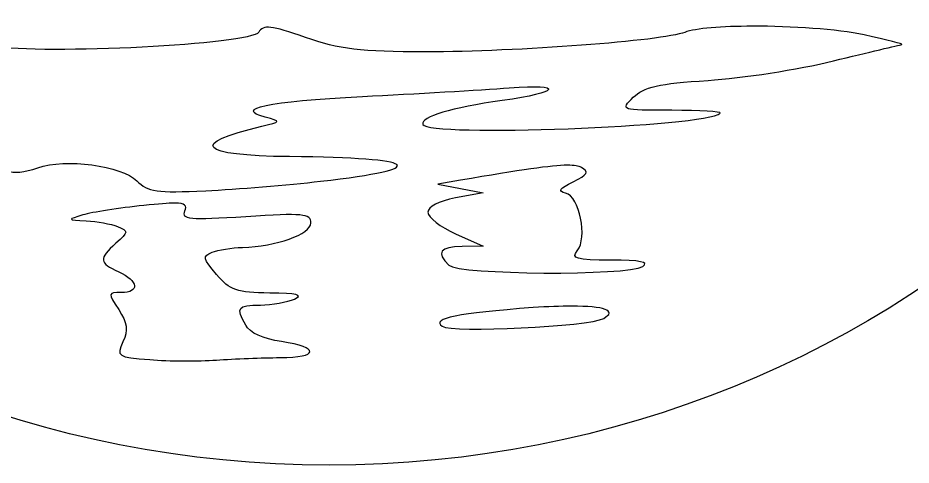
# Model space of a CAD drawing. Header units: centimetres. Extents: x -13.9 to 14.7, y -15.1 to 12.3.
# Drawn here: x -3.9 to 8.38, y -15.12 to -8.97 of the extents above; entities that cross this region are included whole.
import ezdxf

# ---------------------------------------------------------------- set-up
doc = ezdxf.new("R2010")
doc.units = ezdxf.units.CM
doc.header["$MEASUREMENT"] = 0
doc.layers.add('Layer 1', color=7, linetype='Continuous')

msp = doc.modelspace()

# ---------------------------------------------------------------- linework, layer by layer
at = {"layer": 'Layer 1'}
for points, knots in [([(0.37814, 12.31524), (-7.51255, 12.31524), (-13.90976, 6.17387), (-13.90976, -1.4019), (-13.90976, -1.4019), (-13.90976, -8.97767), (-7.51255, -15.11904), (0.37814, -15.11904), (0.37814, -15.11904), (8.26883, -15.11904), (14.66524, -8.97766), (14.66524, -1.4019), (14.66524, -1.4019), (14.66524, 6.17386), (8.26883, 12.31524), (0.37814, 12.31524)], [0, 0, 0, 0, 0.2, 0.2, 0.2, 0.2, 0.4, 0.4, 0.4, 0.4, 0.6, 0.6, 0.6, 0.6, 1, 1, 1, 1]), ([(6.19998, -9.08128), (6.73861, -9.07968), (7.36699, -9.12108), (7.73522, -9.20035), (7.73522, -9.20035), (8.05523, -9.26924), (8.28853, -9.32968), (8.25358, -9.3345), (8.25358, -9.3345), (8.21863, -9.33932), (7.79568, -9.44012), (7.3137, -9.55836), (7.3137, -9.55836), (6.83172, -9.6766), (6.05612, -9.79695), (5.58953, -9.82667), (5.58953, -9.82667), (4.90796, -9.87008), (4.70579, -9.91581), (4.56233, -10.05926), (4.56233, -10.05926), (4.38393, -10.23764), (4.38468, -10.23787), (5.09022, -10.23787), (5.09022, -10.23787), (5.4786, -10.23787), (5.7781, -10.25569), (5.75623, -10.27756), (5.75623, -10.27756), (5.56993, -10.46386), (1.7271, -10.60863), (1.66808, -10.43156), (1.66808, -10.43156), (1.63403, -10.32941), (2.06627, -10.19967), (2.7572, -10.10451), (2.7572, -10.10451), (3.5586, -9.99413), (3.62834, -9.87124), (2.85722, -9.92828), (2.85722, -9.92828), (2.46337, -9.95741), (1.55544, -10.01131), (0.83934, -10.04815), (0.83934, -10.04815), (-0.47018, -10.11551), (-0.94561, -10.2167), (-0.49903, -10.33313), (-0.49903, -10.33313), (-0.27659, -10.39112), (-0.27627, -10.3917), (-0.54428, -10.45538), (-0.54428, -10.45538), (-1.56625, -10.69819), (-1.41734, -10.86269), (-0.16404, -10.87531), (-0.16404, -10.87531), (1.63969, -10.89347), (1.81623, -11.03395), (0.26145, -11.21427), (0.26145, -11.21427), (-0.18164, -11.26566), (-0.89264, -11.32436), (-1.31824, -11.34446), (-1.31824, -11.34446), (-1.98983, -11.37616), (-2.11478, -11.3584), (-2.26288, -11.21031), (-2.26288, -11.21031), (-2.47512, -10.99807), (-3.24559, -10.89541), (-3.62745, -11.02853), (-3.62745, -11.02853), (-4.00482, -11.16008), (-4.19672, -11.07529), (-4.14422, -10.8007), (-4.14422, -10.8007), (-4.0895, -10.51444), (-4.34462, -10.41729), (-5.14919, -10.41729), (-5.14919, -10.41729), (-5.57276, -10.41729), (-5.79196, -10.37728), (-5.8668, -10.2871), (-5.8668, -10.2871), (-5.95609, -10.17951), (-5.92339, -10.14369), (-5.67628, -10.07753), (-5.67628, -10.07753), (-5.67628, -10.07753), (-5.37781, -9.99815), (-5.37781, -9.99815), (-5.37781, -9.99815), (-5.37781, -9.99815), (-5.73582, -9.94258), (-5.73582, -9.94258), (-5.73582, -9.94258), (-5.93275, -9.91224), (-6.34684, -9.8615), (-6.65585, -9.82986), (-6.65585, -9.82986), (-7.15539, -9.77871), (-7.23232, -9.74403), (-7.34885, -9.51868), (-7.34885, -9.51868), (-7.43456, -9.35292), (-7.56518, -9.25419), (-7.7267, -9.23291), (-7.7267, -9.23291), (-7.87225, -9.21373), (-7.71653, -9.16893), (-7.34726, -9.12416), (-7.34726, -9.12416), (-6.74001, -9.05053), (-5.45068, -9.14651), (-4.25932, -9.35357), (-4.25932, -9.35357), (-3.5386, -9.47883), (-0.69319, -9.33241), (-0.58951, -9.16464), (-0.58951, -9.16464), (-0.5232, -9.05735), (-0.42312, -9.06841), (0.05427, -9.23608), (0.05427, -9.23608), (0.51891, -9.39928), (0.8121, -9.43446), (1.70303, -9.43374), (1.70303, -9.43374), (2.98104, -9.43267), (4.95895, -9.28386), (5.27044, -9.16543), (5.27044, -9.16543), (5.41646, -9.10991), (5.78107, -9.08253), (6.2, -9.08129), (6.2, -9.08129), (6.2, -9.08129), (6.19998, -9.08128), (6.19998, -9.08128)], [0, 0, 0, 0, 0.02777778, 0.02777778, 0.02777778, 0.02777778, 0.05555556, 0.05555556, 0.05555556, 0.05555556, 0.08333333, 0.08333333, 0.08333333, 0.08333333, 0.11111111, 0.11111111, 0.11111111, 0.11111111, 0.13888889, 0.13888889, 0.13888889, 0.13888889, 0.16666667, 0.16666667, 0.16666667, 0.16666667, 0.19444444, 0.19444444, 0.19444444, 0.19444444, 0.22222222, 0.22222222, 0.22222222, 0.22222222, 0.25, 0.25, 0.25, 0.25, 0.27777778, 0.27777778, 0.27777778, 0.27777778, 0.30555556, 0.30555556, 0.30555556, 0.30555556, 0.33333333, 0.33333333, 0.33333333, 0.33333333, 0.36111111, 0.36111111, 0.36111111, 0.36111111, 0.38888889, 0.38888889, 0.38888889, 0.38888889, 0.41666667, 0.41666667, 0.41666667, 0.41666667, 0.44444444, 0.44444444, 0.44444444, 0.44444444, 0.47222222, 0.47222222, 0.47222222, 0.47222222, 0.5, 0.5, 0.5, 0.5, 0.52777778, 0.52777778, 0.52777778, 0.52777778, 0.55555556, 0.55555556, 0.55555556, 0.55555556, 0.58333333, 0.58333333, 0.58333333, 0.58333333, 0.61111111, 0.61111111, 0.61111111, 0.61111111, 0.63888889, 0.63888889, 0.63888889, 0.63888889, 0.66666667, 0.66666667, 0.66666667, 0.66666667, 0.69444444, 0.69444444, 0.69444444, 0.69444444, 0.72222222, 0.72222222, 0.72222222, 0.72222222, 0.75, 0.75, 0.75, 0.75, 0.77777778, 0.77777778, 0.77777778, 0.77777778, 0.80555556, 0.80555556, 0.80555556, 0.80555556, 0.83333333, 0.83333333, 0.83333333, 0.83333333, 0.86111111, 0.86111111, 0.86111111, 0.86111111, 0.88888889, 0.88888889, 0.88888889, 0.88888889, 0.91666667, 0.91666667, 0.91666667, 0.91666667, 0.94444444, 0.94444444, 0.94444444, 0.94444444, 1, 1, 1, 1]), ([(3.65422, -10.99359), (3.75316, -10.99249), (3.81105, -11.00348), (3.8487, -11.02455), (3.8487, -11.02455), (3.95835, -11.08591), (3.9369, -11.12355), (3.73439, -11.22142), (3.73439, -11.22142), (3.54622, -11.31236), (3.52035, -11.35119), (3.63119, -11.37701), (3.63119, -11.37701), (3.82125, -11.42127), (3.9372, -11.99373), (3.79154, -12.16924), (3.79154, -12.16924), (3.7019, -12.27725), (3.77262, -12.29747), (4.25592, -12.29863), (4.25592, -12.29863), (4.65724, -12.2996), (4.78619, -12.3257), (4.69173, -12.38674), (4.69173, -12.38674), (4.4905, -12.51679), (2.15679, -12.50077), (2.02451, -12.36848), (2.02451, -12.36848), (1.84793, -12.1919), (1.90043, -12.11797), (2.20788, -12.11128), (2.20788, -12.11128), (2.20788, -12.11128), (2.49921, -12.10493), (2.49921, -12.10493), (2.49921, -12.10493), (2.49921, -12.10493), (2.11818, -11.93664), (2.11818, -11.93664), (2.11818, -11.93664), (1.90895, -11.84367), (1.73794, -11.71012), (1.73794, -11.64055), (1.73794, -11.64055), (1.73794, -11.56245), (1.88331, -11.48717), (2.11818, -11.44368), (2.11818, -11.44368), (2.11818, -11.44368), (2.49921, -11.37303), (2.49921, -11.37303), (2.49921, -11.37303), (2.49921, -11.37303), (2.18565, -11.31429), (2.18565, -11.31429), (2.18565, -11.31429), (2.18565, -11.31429), (1.87209, -11.25475), (1.87209, -11.25475), (1.87209, -11.25475), (1.87209, -11.25475), (2.18565, -11.20077), (2.18565, -11.20077), (2.18565, -11.20077), (3.02073, -11.05706), (3.43655, -10.99599), (3.65421, -10.99358), (3.65421, -10.99358), (3.65421, -10.99358), (3.65422, -10.99359), (3.65422, -10.99359)], [0, 0, 0, 0, 0.05263158, 0.05263158, 0.05263158, 0.05263158, 0.10526316, 0.10526316, 0.10526316, 0.10526316, 0.15789474, 0.15789474, 0.15789474, 0.15789474, 0.21052632, 0.21052632, 0.21052632, 0.21052632, 0.26315789, 0.26315789, 0.26315789, 0.26315789, 0.31578947, 0.31578947, 0.31578947, 0.31578947, 0.36842105, 0.36842105, 0.36842105, 0.36842105, 0.42105263, 0.42105263, 0.42105263, 0.42105263, 0.47368421, 0.47368421, 0.47368421, 0.47368421, 0.52631579, 0.52631579, 0.52631579, 0.52631579, 0.57894737, 0.57894737, 0.57894737, 0.57894737, 0.63157895, 0.63157895, 0.63157895, 0.63157895, 0.68421053, 0.68421053, 0.68421053, 0.68421053, 0.73684211, 0.73684211, 0.73684211, 0.73684211, 0.78947368, 0.78947368, 0.78947368, 0.78947368, 0.84210526, 0.84210526, 0.84210526, 0.84210526, 0.89473684, 0.89473684, 0.89473684, 0.89473684, 1, 1, 1, 1]), ([(-1.74294, -11.51512), (-1.59487, -11.51533), (-1.57608, -11.54739), (-1.60482, -11.62228), (-1.60482, -11.62228), (-1.65132, -11.74345), (-1.54842, -11.75295), (-0.76576, -11.70166), (-0.76576, -11.70166), (0.0177, -11.65032), (0.12728, -11.6606), (0.12728, -11.7866), (0.12728, -11.7866), (0.12728, -11.94125), (-0.34819, -12.11223), (-0.8126, -12.12397), (-0.8126, -12.12397), (-0.9603, -12.1277), (-1.14866, -12.15798), (-1.23094, -12.19144), (-1.23094, -12.19144), (-1.36404, -12.24557), (-1.35724, -12.27963), (-1.16823, -12.49865), (-1.16823, -12.49865), (-0.98364, -12.71254), (-0.88807, -12.74561), (-0.43713, -12.75108), (-0.43713, -12.75108), (-0.06441, -12.7556), (0.03199, -12.77839), (-0.09658, -12.83364), (-0.09658, -12.83364), (-0.19504, -12.87595), (-0.40652, -12.91353), (-0.56652, -12.91699), (-0.56652, -12.91699), (-0.88495, -12.92388), (-0.90063, -12.9449), (-0.76815, -13.19244), (-0.76815, -13.19244), (-0.71063, -13.29993), (-0.53402, -13.38157), (-0.27598, -13.42027), (-0.27598, -13.42027), (0.25432, -13.49979), (0.24037, -13.63917), (-0.29821, -13.64015), (-0.29821, -13.64015), (-0.53206, -13.64057), (-0.92525, -13.65579), (-1.17141, -13.67349), (-1.17141, -13.67349), (-1.41757, -13.69119), (-1.82802, -13.68856), (-2.0843, -13.66793), (-2.0843, -13.66793), (-2.53501, -13.63166), (-2.54755, -13.62399), (-2.45581, -13.42264), (-2.45581, -13.42264), (-2.38167, -13.25992), (-2.39427, -13.16327), (-2.51455, -12.97969), (-2.51455, -12.97969), (-2.6639, -12.75174), (-2.66337, -12.74472), (-2.47962, -12.74472), (-2.47962, -12.74472), (-2.22154, -12.74472), (-2.24061, -12.58419), (-2.51375, -12.45974), (-2.51375, -12.45974), (-2.7855, -12.33592), (-2.7907, -12.28303), (-2.55265, -12.06759), (-2.55265, -12.06759), (-2.37789, -11.90943), (-2.37682, -11.89715), (-2.53042, -11.83659), (-2.53042, -11.83659), (-2.61979, -11.80136), (-2.81377, -11.76649), (-2.96146, -11.7588), (-2.96146, -11.7588), (-3.22439, -11.74511), (-3.22502, -11.74324), (-3.00591, -11.67704), (-3.00591, -11.67704), (-2.88283, -11.63985), (-2.50519, -11.58127), (-2.16685, -11.54685), (-2.16685, -11.54685), (-1.96676, -11.5265), (-1.83179, -11.51497), (-1.74295, -11.5151), (-1.74295, -11.5151), (-1.74295, -11.5151), (-1.74294, -11.51512), (-1.74294, -11.51512)], [0, 0, 0, 0, 0.03846154, 0.03846154, 0.03846154, 0.03846154, 0.07692308, 0.07692308, 0.07692308, 0.07692308, 0.11538462, 0.11538462, 0.11538462, 0.11538462, 0.15384615, 0.15384615, 0.15384615, 0.15384615, 0.19230769, 0.19230769, 0.19230769, 0.19230769, 0.23076923, 0.23076923, 0.23076923, 0.23076923, 0.26923077, 0.26923077, 0.26923077, 0.26923077, 0.30769231, 0.30769231, 0.30769231, 0.30769231, 0.34615385, 0.34615385, 0.34615385, 0.34615385, 0.38461538, 0.38461538, 0.38461538, 0.38461538, 0.42307692, 0.42307692, 0.42307692, 0.42307692, 0.46153846, 0.46153846, 0.46153846, 0.46153846, 0.5, 0.5, 0.5, 0.5, 0.53846154, 0.53846154, 0.53846154, 0.53846154, 0.57692308, 0.57692308, 0.57692308, 0.57692308, 0.61538462, 0.61538462, 0.61538462, 0.61538462, 0.65384615, 0.65384615, 0.65384615, 0.65384615, 0.69230769, 0.69230769, 0.69230769, 0.69230769, 0.73076923, 0.73076923, 0.73076923, 0.73076923, 0.76923077, 0.76923077, 0.76923077, 0.76923077, 0.80769231, 0.80769231, 0.80769231, 0.80769231, 0.84615385, 0.84615385, 0.84615385, 0.84615385, 0.88461538, 0.88461538, 0.88461538, 0.88461538, 0.92307692, 0.92307692, 0.92307692, 0.92307692, 1, 1, 1, 1]), ([(3.71375, -12.93208), (4.16024, -12.93206), (4.34575, -12.99403), (4.15511, -13.10037), (4.15511, -13.10037), (3.95543, -13.21176), (2.07119, -13.30388), (1.93242, -13.20912), (1.93242, -13.20912), (1.77776, -13.10351), (2.15507, -13.02599), (3.18427, -12.95272), (3.18427, -12.95272), (3.38678, -12.9383), (3.56492, -12.93209), (3.71375, -12.93208)], [0, 0, 0, 0, 0.2, 0.2, 0.2, 0.2, 0.4, 0.4, 0.4, 0.4, 0.6, 0.6, 0.6, 0.6, 1, 1, 1, 1])]:
    msp.add_open_spline(points, degree=3, knots=knots, dxfattribs=at)

doc.saveas('drawing.dxf')
